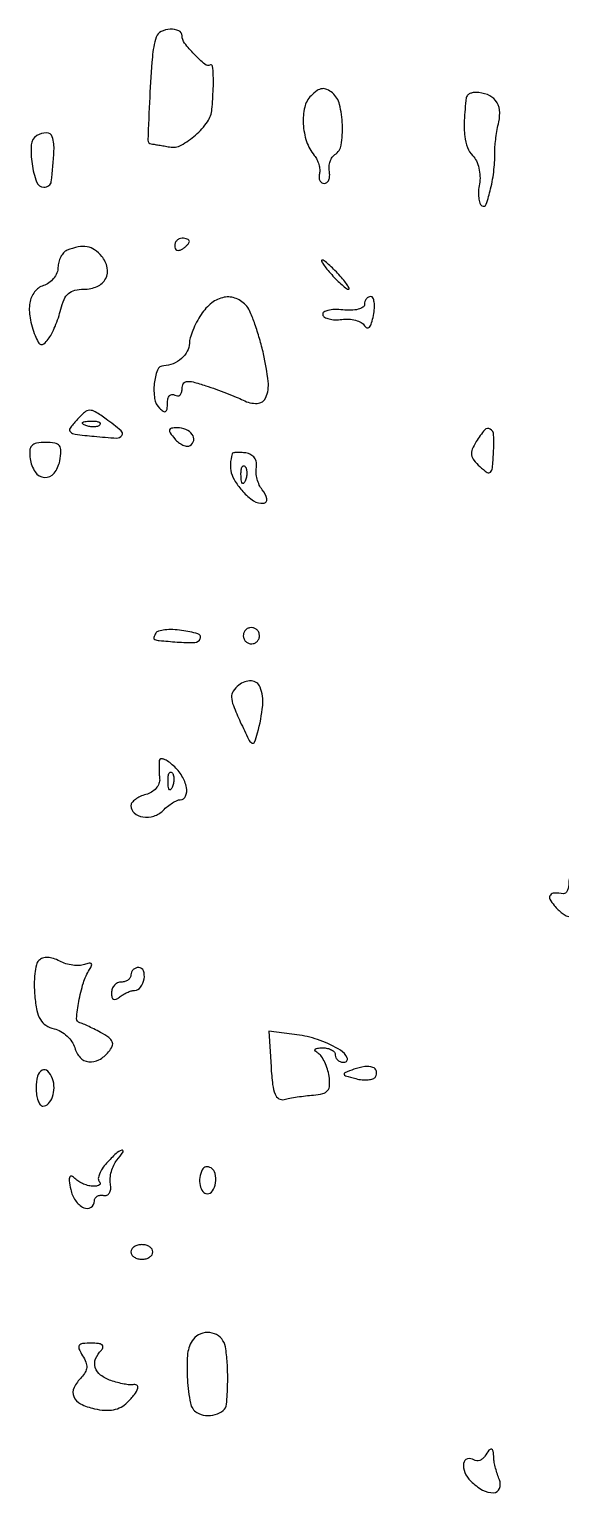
# Model space of a CAD drawing. Extents: x 0 to 5034, y 0 to 2560.
# Drawn here: x 3679.1 to 3751.9, y 0 to 200.6 of the extents above; entities that cross this region are included whole.
import ezdxf

# ---------------------------------------------------------------- set-up
doc = ezdxf.new("R2010")
doc.units = 0

msp = doc.modelspace()

# ---------------------------------------------------------------- linework, layer by layer
for points in [[(3696.46736, 199.583333, 0.055811), (3695.927658, 196.839968, 0.008766), (3695.56824, 191.336208, 0.003108), (3695.323393, 185.434632, 0.394182), (3695.767837, 184.923489, -0.012014), (3696.163353, 184.872524, -0.002959), (3696.810226, 184.769396, -0.003027), (3697.549917, 184.64237, -0.003024), (3698.28825, 184.506359, 0.173355), (3699.880573, 184.755291, 0.057519), (3701.842441, 186.136097, 0.057108), (3703.484044, 187.975983, 0.135396), (3704.1, 189.688561, 0.007234), (3704.27014, 192.445417, 0.020924), (3704.280327, 194.357543, 0.026324), (3704.169776, 195.594313, 0.506735), (3703.878571, 195.75, -0.294722), (3703.131594, 195.844728, -0.02574), (3701.666381, 197.211977, -0.029025), (3700.3418, 198.751572, -0.164571), (3700, 199.761905, 0.300613), (3699.554235, 200.436331, 0.113794), (3698.388196, 200.643829, 0.09733), (3697.118162, 200.326891, 0.2096)], [(3717.672966, 191.530109, 0.141149), (3716.802625, 189.955549, 0.069902), (3716.607273, 187.660982, 0.06659), (3717.063192, 185.259669, 0.093297), (3718.120132, 183.35525, -0.060076), (3718.480953, 182.79567, -0.045981), (3718.738197, 182.113916, -0.04706), (3718.860873, 181.419519, -0.076784), (3718.81766, 180.824189, 0.070406), (3718.774454, 180.317987, 0.104029), (3718.889842, 179.88898, 0.12941), (3719.142807, 179.604855, 0.147547), (3719.490401, 179.5, 0.181227), (3719.840005, 179.631019, 0.114822), (3720.097605, 179.988039, 0.085296), (3720.221337, 180.525672, 0.056019), (3720.185764, 181.16141, -0.062407), (3720.156239, 181.844951, -0.059818), (3720.294786, 182.525015, -0.064619), (3720.572075, 183.099741, -0.110101), (3720.95215, 183.470427, 0.220331), (3721.812906, 184.774269, 0.047723), (3721.963481, 187.540192, 0.048287), (3721.574152, 190.354051, 0.162427), (3720.605946, 191.912073, 0.063018), (3719.846494, 192.395494, 0.143597), (3719.18131, 192.499937, 0.123643), (3718.499288, 192.23105, 0.040978)], [(3738.918758, 191.25, 0.0142), (3738.670179, 188.129964, 0.041107), (3738.737408, 185.966191, 0.061789), (3739.108924, 184.425702, 0.106735), (3739.820206, 183.322652, -0.086552), (3740.327413, 182.601142, -0.051722), (3740.674845, 181.608555, -0.049322), (3740.824835, 180.502471, -0.056335), (3740.743441, 179.43823, 0.033059), (3740.621432, 178.449582, 0.042518), (3740.647328, 177.53449, 0.048336), (3740.801588, 176.810308, 0.179581), (3741.083583, 176.448343, 0.478836), (3741.663766, 176.653296, 0.026561), (3742.282728, 178.766226, 0.029676), (3742.743306, 181.409321, 0.032836), (3742.866565, 184, -0.0277), (3742.894326, 184.744319, -0.010451), (3743.012427, 185.779762, -0.010315), (3743.188126, 186.903507, -0.012374), (3743.401259, 187.952381, 0.084949), (3743.492672, 189.591043, 0.13827), (3742.968404, 190.871699, 0.138874), (3741.85456, 191.686302, 0.086017), (3740.25, 191.984687, 0.057576), (3739.765917, 191.934759, 0.071744), (3739.343323, 191.775189, 0.086296), (3739.044452, 191.535253, 0.154789)], [(3680.095362, 186.058937, 0.242484), (3679.345417, 184.811905, 0.051087), (3679.44099, 182.189837, 0.052438), (3680.054413, 179.718498, 0.315571), (3681.079455, 179, 0.078485), (3681.437261, 179.056513, 0.082523), (3681.753455, 179.220313, 0.089442), (3681.980099, 179.463724, 0.116379), (3682.081242, 179.75, 0.01092), (3682.447114, 183.990804, 0.092557), (3682.218313, 185.882491, 0.331454), (3681.433589, 186.449525, 0.135619)], [(3684.25, 170.337719, 0.110542), (3683.771762, 170.007923, 0.064761), (3683.367188, 169.438271, 0.059894), (3683.093166, 168.728756, 0.06231), (3683, 167.984054, -0.098406), (3682.850078, 167.229683, -0.071497), (3682.4125, 166.491536, -0.068874), (3681.764408, 165.881204, -0.077791), (3681, 165.5, 0.156072), (3679.786999, 164.639553, 0.12064), (3679.146105, 163.14067, 0.087456), (3679.167743, 161.086526, 0.047512), (3679.867379, 158.65305, 0.027288), (3680.293015, 157.723669, 0.206524), (3680.659965, 157.427268, 0.257806), (3681.072472, 157.524943, 0.041182), (3681.659207, 158.15305, 0.04872), (3682.114071, 158.860093, 0.019109), (3682.604352, 159.912146, 0.0187), (3683.05151, 161.098361, 0.022154), (3683.381165, 162.25, -0.044492), (3683.829244, 163.586809, -0.1114), (3684.43551, 164.410978, -0.121265), (3685.301431, 164.854474, -0.05806), (3686.550437, 165, 0.104274), (3688.374552, 165.384598, 0.166438), (3689.533796, 166.454729, 0.178451), (3689.747981, 167.949602, 0.121049), (3688.989431, 169.512735, 0.067026), (3688.018186, 170.407115, 0.109947), (3686.98925, 170.831695, 0.096439), (3685.780455, 170.807586, 0.042852)], [(3699, 170.940983, 0.108972), (3699.078288, 170.586039, 0.182303), (3699.29375, 170.3746, 0.161196), (3699.6179, 170.343488, 0.082592), (3700, 170.5, 0.029505), (3700.382774, 170.768994, 0.035638), (3700.70625, 171.066025, 0.038439), (3700.934461, 171.34829, 0.151918), (3701, 171.559017, 0.210953), (3700.92554, 171.727648, 0.081139), (3700.70625, 171.870461, 0.061769), (3700.382849, 171.967655, 0.042167), (3700, 172, 0.105053), (3699.618444, 171.918938, 0.099167), (3699.29375, 171.688914, 0.09642), (3699.076123, 171.345238, 0.093332)], [(3720.5, 167, 0.012769), (3721.229731, 166.233916, 0.017642), (3721.92517, 165.5875, 0.014322), (3722.525997, 165.096686, 0.165568), (3722.809975, 165, 0.549874), (3722.889734, 165.12573, 0.034935), (3722.63142, 165.5875, 0.02599), (3722.159597, 166.232121, 0.012939), (3721.5, 167, 0.012769), (3720.770269, 167.766084, 0.017642), (3720.07483, 168.4125, 0.014322), (3719.474003, 168.903314, 0.165568), (3719.190025, 169, 0.549874), (3719.110266, 168.87427, 0.034935), (3719.36858, 168.4125, 0.02599), (3719.840403, 167.767879, 0.012939)], [(3702.61501, 161.535183, 0.024412), (3701.996866, 160.48314, 0.023376), (3701.474409, 159.360783, 0.024054), (3701.108219, 158.328295, 0.073313), (3701, 157.5942, -0.126719), (3700.718204, 156.500166, -0.086497), (3699.910147, 155.494254, -0.081992), (3698.760955, 154.777196, -0.095016), (3697.5, 154.515313, 0.30415), (3696.631551, 153.91371, 0.068734), (3696.187566, 152.077108, 0.063362), (3696.242556, 150.011472, 0.159386), (3696.915335, 148.684665, 0.047352), (3697.426801, 148.261877, 0.296335), (3697.75, 148.255429, 0.226061), (3697.950399, 148.568138, 0.031327), (3698, 149.359017, -0.057278), (3698.072343, 149.988458, -0.123315), (3698.29375, 150.419775, -0.190626), (3698.621116, 150.587891, -0.16427), (3699, 150.5, 0.128576), (3699.380036, 150.383346, 0.189458), (3699.70625, 150.495958, 0.146197), (3699.926187, 150.836403, 0.070929), (3700, 151.354119, -0.12517), (3700.172581, 152.032703, -0.240133), (3700.624081, 152.342497, -0.096724), (3701.508377, 152.286868, -0.014009), (3703.25, 151.779092, -0.008266), (3704.631183, 151.30872, -0.00674), (3706.094007, 150.761029, -0.006818), (3707.427237, 150.220208, -0.01767), (3708.367898, 149.783854, 0.125976), (3710.294448, 149.354982, 0.289384), (3711.474378, 150.153532, 0.131939), (3711.805913, 152.345882, 0.028652), (3711.154264, 156.152034, 0.01317), (3710.614217, 158.2392, 0.014848), (3709.98386, 160.212302, 0.014187), (3709.353296, 161.851183, 0.074401), (3708.854773, 162.674988, 0.123413), (3707.427397, 163.721158, 0.142855), (3705.755991, 163.894117, 0.123377), (3704.067813, 163.127655, 0.079933)], [(3725, 162.924634, -0.258918), (3724.782916, 162.533523, -0.076711), (3724.130887, 162.25457, -0.055314), (3723.170954, 162.118685, -0.033667), (3722.024829, 162.161344, 0.029705), (3720.900046, 162.212126, 0.054331), (3719.989759, 162.09975, 0.084505), (3719.414168, 161.856397, 0.318284), (3719.274829, 161.513427, 0.208589), (3719.532988, 161.167899, 0.06881), (3720.134673, 160.92727, 0.05471), (3720.955859, 160.816795, 0.038698), (3721.885758, 160.866073, -0.048651), (3722.852503, 160.89806, -0.051981), (3723.785163, 160.739865, -0.05805), (3724.549438, 160.427619, -0.129058), (3725.001604, 159.997405, 0.174801), (3725.338465, 159.729913, 0.304002), (3725.669287, 159.819777, 0.106659), (3725.974992, 160.37567, 0.025354), (3726.227174, 161.40805, 0.030541), (3726.354855, 162.401523, 0.05179), (3726.324093, 163.238615, 0.073144), (3726.155377, 163.811831, 0.292574), (3725.861328, 164, 0.124057), (3725.532833, 163.917222, 0.10078), (3725.253015, 163.684111, 0.090633), (3725.064984, 163.335424, 0.078607)], [(3685.562049, 147.068563, 0.029746), (3684.650963, 145.93285, 0.374713), (3684.701851, 145.427804, 0.158909), (3685.367347, 145.116, 0.006974), (3687.94483, 144.833871, 0.010083), (3691.020346, 144.603042, 0.260891), (3691.742836, 144.9571, 0.389495), (3691.652457, 145.607377, 0.015393), (3689.585794, 147.208266, 0.018678), (3688.115368, 148.194805, 0.148144), (3687.332564, 148.40258, 0.173852), (3686.628952, 148.122389, 0.028008)], [(3688.729167, 146.395833, -0.126455), (3688.402231, 146.202593, -0.060344), (3687.916927, 146.123424, -0.05415), (3687.359369, 146.160852, -0.051402), (3686.8125, 146.316886, -0.054073), (3686.395823, 146.538436, -0.470617), (3686.37858, 146.720685, -0.168741), (3686.670344, 146.862007, -0.018894), (3687.416667, 146.921053, -0.028489), (3688.112848, 146.910055, -0.077125), (3688.592839, 146.799335, -0.208169), (3688.77538, 146.614691, -0.296942)], [(3698.990862, 144.51101, 0.05173), (3699.530512, 143.98278, 0.065296), (3700.128869, 143.62335, 0.079103), (3700.692105, 143.477944, 0.16352), (3701.129619, 143.580109, 0.213376), (3701.597001, 144.26803, 0.207611), (3701.402845, 145.085894, 0.13552), (3700.53132, 145.760771, 0.097687), (3699.318538, 146, 0.038489), (3698.547214, 145.940537, 0.309419), (3698.301216, 145.709506, 0.209835), (3698.380863, 145.310561, 0.020503)], [(3740.296973, 144.103922, 0.044146), (3739.768519, 143.063621, 0.13318), (3739.67649, 142.280494, 0.131064), (3739.992415, 141.550548, 0.042167), (3740.806427, 140.682685, 0.030383), (3741.808995, 139.884511, 0.36596), (3742.264788, 139.925651, 0.174379), (3742.532567, 140.503642, 0.00908), (3742.678911, 142.578763, 0.022511), (3742.696529, 145.014345, 0.245641), (3742.225328, 145.838222, 0.376253), (3741.477873, 145.725095, 0.035666)], [(3679.180449, 141.760216, 0.112642), (3679.873457, 139.952349, 0.230001), (3681.154789, 139.204577, 0.247334), (3682.458027, 139.769161, 0.122652), (3683.235371, 141.450933, 0.032298), (3683.408216, 142.834198, 0.17969), (3683.193713, 143.537959, 0.193826), (3682.583841, 143.900604, 0.038407), (3681.291777, 144, 0.040638), (3680.064018, 143.900047, 0.164574), (3679.410403, 143.552517, 0.177466), (3679.130137, 142.898053, 0.048801)], [(3706.875, 142.411516, 0.056888), (3706.623082, 141.036838, 0.086177), (3706.74941, 139.830467, 0.076246), (3707.295418, 138.63508, 0.035784), (3708.329637, 137.28082, 0.065224), (3709.809264, 135.991445, 0.170203), (3711.157811, 135.648024, 0.454646), (3711.605465, 136.262562, 0.117755), (3710.987685, 137.514839, -0.065133), (3710.585776, 138.152145, -0.044098), (3710.295468, 138.961431, -0.044092), (3710.151543, 139.809239, -0.065042), (3710.189127, 140.562221, 0.091383), (3710.187371, 141.267705, 0.111051), (3709.926926, 141.873647, 0.109815), (3709.429252, 142.314476, 0.08778), (3708.75, 142.547926, 0.022621), (3708.070406, 142.623461, 0.034535), (3707.477344, 142.621337, 0.037491), (3707.028918, 142.554678, 0.269607)], [(3708.683114, 138.8125, -0.054073), (3708.461564, 138.395823, -0.470617), (3708.279315, 138.37858, -0.168741), (3708.137993, 138.670344, -0.018894), (3708.078947, 139.416667, -0.028489), (3708.089945, 140.112848, -0.077125), (3708.200665, 140.592839, -0.208169), (3708.385309, 140.77538, -0.296942), (3708.604167, 140.729167, -0.126455), (3708.797407, 140.402231, -0.060344), (3708.876576, 139.916927, -0.05415), (3708.839148, 139.359369, -0.051402)], [(3708.552786, 118.08541, 0.099038), (3708.401684, 117.679226, 0.097945), (3708.417584, 117.244476, 0.097945), (3708.597789, 116.848514, 0.099038), (3708.91459, 116.552786, 0.099038), (3709.320774, 116.401684, 0.097945), (3709.755524, 116.417584, 0.097945), (3710.151486, 116.597789, 0.099038), (3710.447214, 116.91459, 0.099038), (3710.598316, 117.320774, 0.097945), (3710.582416, 117.755524, 0.097945), (3710.402211, 118.151486, 0.099038), (3710.08541, 118.447214, 0.099038), (3709.679226, 118.598316, 0.097945), (3709.244476, 118.582416, 0.097945), (3708.848514, 118.402211, 0.099038)], [(3696.396955, 117.833269, 0.068484), (3696.138098, 117.248632, 0.382543), (3696.275098, 116.965505, 0.076898), (3696.86762, 116.823078, 0.002481), (3699.323105, 116.632537, 0.026592), (3701.746303, 116.585739, 0.299341), (3702.494221, 117.114694, 0.445545), (3702.173682, 117.753994, 0.030515), (3699.945768, 118.221267, 0.027366), (3698.746427, 118.330722, 0.036314), (3697.651851, 118.290967, 0.039527), (3696.789827, 118.127048, 0.189805)], [(3707.767371, 110.717967, 0.07694), (3707.012593, 109.897988, 0.159702), (3706.78013, 109.070005, 0.084402), (3707.028285, 107.913814, 0.012057), (3707.984357, 105.67711, 0.005151), (3709.102268, 103.292342, 0.140199), (3709.559912, 102.778111, 0.471413), (3709.930495, 102.8993, 0.028021), (3710.350653, 104.17711, 0.038821), (3711.047113, 107.918473, 0.121235), (3710.705287, 110.437967, 0.29844), (3709.49789, 111.290142, 0.178809)], [(3696.884846, 100.404988, 0.026399), (3696.851003, 99.947114, 0.00933), (3696.849468, 99.289208, 0.009231), (3696.874673, 98.565, 0.010715), (3696.926117, 97.877424, -0.120091), (3696.831128, 97.217368, -0.084284), (3696.436969, 96.574675, -0.07668), (3695.809596, 96.046858, -0.072776), (3695.041271, 95.721044, 0.042571), (3694.260142, 95.443966, 0.05361), (3693.599623, 95.054221, 0.063628), (3693.146557, 94.617283, 0.170739), (3693, 94.200608, 0.217529), (3693.458613, 93.196344, 0.142336), (3694.634084, 92.655459, 0.114256), (3696.135435, 92.774375, 0.120283), (3697.399633, 93.54249, -0.028163), (3698.0241, 94.100311, -0.029997), (3698.694773, 94.571856, -0.03143), (3699.3163, 94.903358, -0.107194), (3699.761905, 95, 0.306284), (3700.492178, 95.493652, 0.145773), (3700.601849, 96.676648, 0.087535), (3699.986064, 98.256352, 0.072355), (3698.833333, 99.650831, 0.028861), (3698.121195, 100.224191, 0.062798), (3697.504715, 100.556762, 0.126853), (3697.084238, 100.606154, 0.339401)], [(3698.683114, 96.8125, -0.054073), (3698.461564, 96.395823, -0.470617), (3698.279315, 96.37858, -0.168741), (3698.137993, 96.670344, -0.018894), (3698.078947, 97.416667, -0.028489), (3698.089945, 98.112848, -0.077125), (3698.200665, 98.592839, -0.208169), (3698.385309, 98.77538, -0.296942), (3698.604167, 98.729167, -0.126455), (3698.797407, 98.402231, -0.060344), (3698.876576, 97.916927, -0.05415), (3698.839148, 97.359369, -0.051402)], [(3753, 83.559017, -0.046583), (3752.945074, 82.97075, -0.073584), (3752.779687, 82.492747, -0.103366), (3752.535752, 82.194772, -0.211938), (3752.25, 82.118421, 0.039276), (3751.025661, 82.214225, 0.232224), (3750.465075, 81.938727, 0.290849), (3750.414392, 81.386818, 0.054609), (3751, 80.5, 0.027535), (3751.532481, 79.92587, 0.031477), (3752.10274, 79.440625, 0.033119), (3752.630937, 79.097668, 0.128111), (3753.005868, 79, 0.323297), (3753.748866, 79.536493, 0.041821), (3754.235364, 81.555614, 0.041478), (3754.383387, 83.668691, 0.256474), (3753.865891, 84.582884, 0.169554), (3753.537934, 84.655417, 0.189871), (3753.254355, 84.502872, 0.120385), (3753.062516, 84.117973, 0.055748)], [(3680.374718, 72.974718, 0.139567), (3680.037245, 72.368633, 0.029253), (3679.827025, 71.160093, 0.02856), (3679.743198, 69.681321, 0.023654), (3679.818541, 68.105579, 0.024996), (3680.112651, 66.09229, 0.084607), (3680.583725, 64.855246, 0.119796), (3681.333916, 64.083318, 0.078993), (3682.477527, 63.594996, -0.069119), (3683.389956, 63.226403, -0.055483), (3684.244716, 62.599518, -0.056971), (3684.916899, 61.822725, -0.086145), (3685.286889, 61.010939, 0.123726), (3686.017019, 59.680704, 0.176428), (3687.205139, 59.072154, 0.157013), (3688.616794, 59.339821, 0.095085), (3689.942122, 60.430261, 0.068294), (3690.427776, 61.211215, 0.207841), (3690.433965, 61.822495, 0.142862), (3689.965474, 62.397675, 0.028024), (3688.814567, 63.099241, 0.005775), (3687.891634, 63.57955, 0.00746), (3687.033029, 63.997886, 0.005826), (3686.3069, 64.328099, 0.063713), (3686, 64.41898, -0.391084), (3685.542472, 65.002982, -0.024684), (3685.851802, 67.361808, -0.031347), (3686.475461, 69.883805, -0.063421), (3687.330058, 71.738546, 0.041406), (3687.602866, 72.26814, 0.308777), (3687.547947, 72.530864, 0.256049), (3687.262206, 72.608231, 0.032386), (3686.630079, 72.411542, -0.083273), (3685.926578, 72.268756, -0.042514), (3685.023757, 72.314744, -0.040697), (3684.076744, 72.52375, -0.048245), (3683.231337, 72.876192, 0.045269), (3682.370736, 73.240982, 0.069101), (3681.57292, 73.379954, 0.084515), (3680.892809, 73.288164, 0.121243)], [(3693, 71, -0.13236), (3692.89725, 70.618653, -0.100566), (3692.608333, 70.29375, -0.087856), (3692.176149, 70.075172, -0.073375), (3691.666667, 70, 0.110531), (3691.15801, 69.886165, 0.099964), (3690.725, 69.564039, 0.094873), (3690.434565, 69.082526, 0.088623), (3690.333333, 68.515876, 0.056195), (3690.399026, 67.933217, 0.216043), (3690.61437, 67.650001, 0.23578), (3690.953326, 67.639131, 0.065513), (3691.416667, 67.930839, -0.037731), (3691.904848, 68.277369, -0.030383), (3692.475521, 68.575283, -0.031324), (3693.039388, 68.786077, -0.065824), (3693.5, 68.862142, 0.234717), (3694.321519, 69.303811, 0.109357), (3694.80313, 70.447492, 0.132367), (3694.711877, 71.551272, 0.316227), (3694.073324, 72, 0.092041), (3693.663585, 71.92393, 0.096023), (3693.315289, 71.70625, 0.099407), (3693.082205, 71.381539, 0.106506)], [(3712.1895, 58.389784, 0.013389), (3712.410439, 55.946763, 0.066864), (3712.750712, 54.616908, 0.163423), (3713.270886, 54.009282, 0.204071), (3714, 53.909364, -0.021308), (3714.748183, 54.079669, -0.008325), (3715.79375, 54.253287, -0.008223), (3716.93293, 54.403905, -0.010128), (3718, 54.505316, 0.041115), (3719.276756, 54.707011, 0.161358), (3719.943853, 55.124153, 0.166516), (3720.218025, 55.848133, 0.044486), (3720.14694, 57.095952, 0.038065), (3719.927145, 58.070108, 0.036969), (3719.560678, 59.009625, 0.039355), (3719.112336, 59.784599, 0.099813), (3718.64694, 60.234687, -0.058949), (3718.262161, 60.550629, -0.377198), (3718.251906, 60.78266, -0.197604), (3718.540041, 60.94134, -0.026121), (3719.25, 60.984687, -0.055234), (3719.919445, 60.916433, -0.075283), (3720.485938, 60.701752, -0.095191), (3720.865757, 60.380315, -0.17131), (3721, 60, 0.120669), (3721.093407, 59.618597, 0.100718), (3721.356696, 59.29375, 0.091736), (3721.750485, 59.075563, 0.080927), (3722.214286, 59, 0.538296), (3722.618399, 59.612563, 0.156724), (3721.703629, 60.665333, 0.047451), (3718.9217, 62.00803, 0.055433), (3716.077083, 62.716487), (3711.879, 63.279568)], [(3723.553552, 58.042872, 0.007616), (3722.319944, 57.573491, 0.360495), (3722.200598, 57.355028, 0.282141), (3722.389625, 57.148828, 0.005764), (3723.802556, 56.761884, 0.038882), (3724.680907, 56.603816, 0.049274), (3725.505053, 56.602284, 0.057746), (3726.16219, 56.743704, 0.174202), (3726.515316, 57.024782, 0.204813), (3726.630174, 57.787139, 0.251405), (3726.147637, 58.308124, 0.11947), (3725.025364, 58.413112, 0.050997)], [(3680, 55.5, 0.034869), (3680.066859, 54.542463, 0.053056), (3680.269271, 53.734375, 0.069203), (3680.56511, 53.179239, 0.240212), (3680.916667, 53, 0.209296), (3681.681601, 53.334864, 0.101579), (3682.244098, 54.266768, 0.084394), (3682.462174, 55.520578, 0.089289), (3682.245704, 56.75, 0.104278), (3681.586255, 57.801368, 0.339929), (3680.824358, 57.914523, 0.207133), (3680.197387, 57.097267, 0.061555)], [(3689.652806, 45.168848, 0.036341), (3689.067117, 44.41872, 0.053499), (3688.678904, 43.679123, 0.068493), (3688.52677, 43.056639, 0.225806), (3688.664485, 42.668848, -0.162811), (3688.790436, 42.416289, -0.258786), (3688.706026, 42.196474, -0.130765), (3688.384673, 42.046115, -0.044424), (3687.866667, 42, -0.061078), (3687.226429, 42.078501, -0.039091), (3686.51481, 42.316023, -0.038908), (3685.843477, 42.66388, -0.057451), (3685.324177, 43.075823, 0.082726), (3684.867069, 43.402379, 0.439127), (3684.612779, 43.303075, 0.125974), (3684.548417, 42.770708, 0.014643), (3684.740755, 41.575823, 0.104932), (3685.37882, 40.058122, 0.12905), (3686.543206, 39.063285, 0.262193), (3687.52438, 39.124675, 0.254135), (3688, 40, -0.133456), (3688.098139, 40.361134, -0.125576), (3688.367188, 40.632812, -0.10725), (3688.772455, 40.770151, -0.077768), (3689.25, 40.75, 0.149012), (3689.712834, 40.795715, 0.16102), (3690.054718, 41.091719, 0.11671), (3690.222629, 41.624083, 0.060563), (3690.189127, 42.324189, -0.064435), (3690.156907, 43.127159, -0.043446), (3690.317172, 44.031354, -0.043438), (3690.631349, 44.894506, -0.064294), (3691.061571, 45.574189, 0.030133), (3691.907783, 46.728774, 0.692679), (3691.735914, 46.959918, 0.121957), (3690.95295, 46.508629, 0.017412)], [(3702.754232, 44.266312, 0.084697), (3702.436116, 43.221291, 0.082939), (3702.479003, 42.121909, 0.104464), (3702.84371, 41.288862, 0.234312), (3703.437328, 40.972506, 0.26629), (3704.162879, 41.360605, 0.1021), (3704.575922, 42.472687, 0.093314), (3704.533019, 43.735512, 0.201974), (3703.980032, 44.512341, 0.086456), (3703.629461, 44.652808, 0.102024), (3703.272696, 44.654687, 0.11056), (3702.965717, 44.518222, 0.11748)], [(3693, 33, 0.148195), (3693.115568, 32.618646, 0.098894), (3693.440625, 32.29375, 0.082425), (3693.926543, 32.074694, 0.064853), (3694.5, 32, 0.064853), (3695.073457, 32.074694, 0.082425), (3695.559375, 32.29375, 0.098894), (3695.884432, 32.618646, 0.148195), (3696, 33, 0.148195), (3695.884432, 33.381354, 0.098894), (3695.559375, 33.70625, 0.082425), (3695.073457, 33.925306, 0.064853), (3694.5, 34, 0.064853), (3693.926543, 33.925306, 0.082425), (3693.440625, 33.70625, 0.098894), (3693.115568, 33.381354, 0.148195)], [(3686.372613, 18.774959, -0.047159), (3686.812221, 17.896513, -0.105327), (3686.930539, 17.162735, -0.117323), (3686.736084, 16.495523, -0.067158), (3686.224959, 15.824959, 0.082498), (3685.20265, 14.395317, 0.214299), (3685.160654, 13.15852, 0.183367), (3686.083441, 12.169908, 0.060301), (3687.993419, 11.501445, 0.037372), (3689.421753, 11.297985, 0.063406), (3690.625349, 11.370116, 0.07402), (3691.637583, 11.72167, 0.075985), (3692.493419, 12.350562, 0.027242), (3693.486126, 13.457764, 0.094553), (3693.934944, 14.303458, 0.33635), (3693.784082, 14.717316, 0.210682), (3693.25, 14.801875, -0.093302), (3692.823489, 14.771027, -0.018266), (3692.059375, 14.886818, -0.018807), (3691.166409, 15.090755, -0.016452), (3690.25, 15.369263, -0.080736), (3688.838769, 16.120304, -0.156032), (3688.112396, 17.157285, -0.171895), (3688.158881, 18.348864, -0.101836), (3688.95, 19.55, 0.143328), (3689.164215, 19.941484, 0.302329), (3689.044119, 20.25, 0.124818), (3688.529632, 20.446031, 0.02893), (3687.597654, 20.5, 0.024054), (3686.374566, 20.441126, 0.217614), (3685.922897, 20.179666, 0.265575), (3685.876228, 19.706626, 0.034369)], [(3701.379958, 20.805768, 0.122109), (3700.739185, 18.809246, 0.033597), (3700.737937, 15.484475, 0.030562), (3701.152347, 12.262001, 0.210065), (3702.037446, 10.976857, 0.115532), (3703.217039, 10.581324, 0.091724), (3704.559264, 10.701706, 0.104302), (3705.634953, 11.262047, 0.20002), (3706.083333, 12.106989, 0.017286), (3706.244436, 14.858716, 0.019606), (3706.20401, 17.501317, 0.01855), (3706.000199, 19.720095, 0.106621), (3705.60765, 20.825819, 0.133615), (3704.715681, 21.659388, 0.123282), (3703.495874, 21.95865, 0.122738), (3702.274754, 21.648151, 0.131747)], [(3741.489919, 4.983688, -0.08344), (3741.184813, 4.635866, -0.092847), (3740.793158, 4.422376, -0.100558), (3740.376993, 4.374953, -0.117181), (3740, 4.5, 0.214918), (3739.098243, 4.618058, 0.289921), (3738.573447, 4.011447, 0.142647), (3738.740469, 2.777523, 0.092128), (3739.562237, 1.58062, 0.068068), (3741.175904, 0.355247, 0.140072), (3742.70513, -0.011229, 0.299189), (3743.504748, 0.565131, 0.191833), (3743.487879, 1.75, -0.019623), (3743.206371, 2.511595, -0.015608), (3742.961103, 3.353125, -0.015882), (3742.782791, 4.148183, -0.037726), (3742.714224, 4.75, 0.026205), (3742.628771, 5.692422, 0.320153), (3742.392368, 5.939903, 0.285964), (3742.054041, 5.809279, 0.02293)]]:
    msp.add_lwpolyline(points, format="xyb", close=True)

doc.saveas('drawing.dxf')
